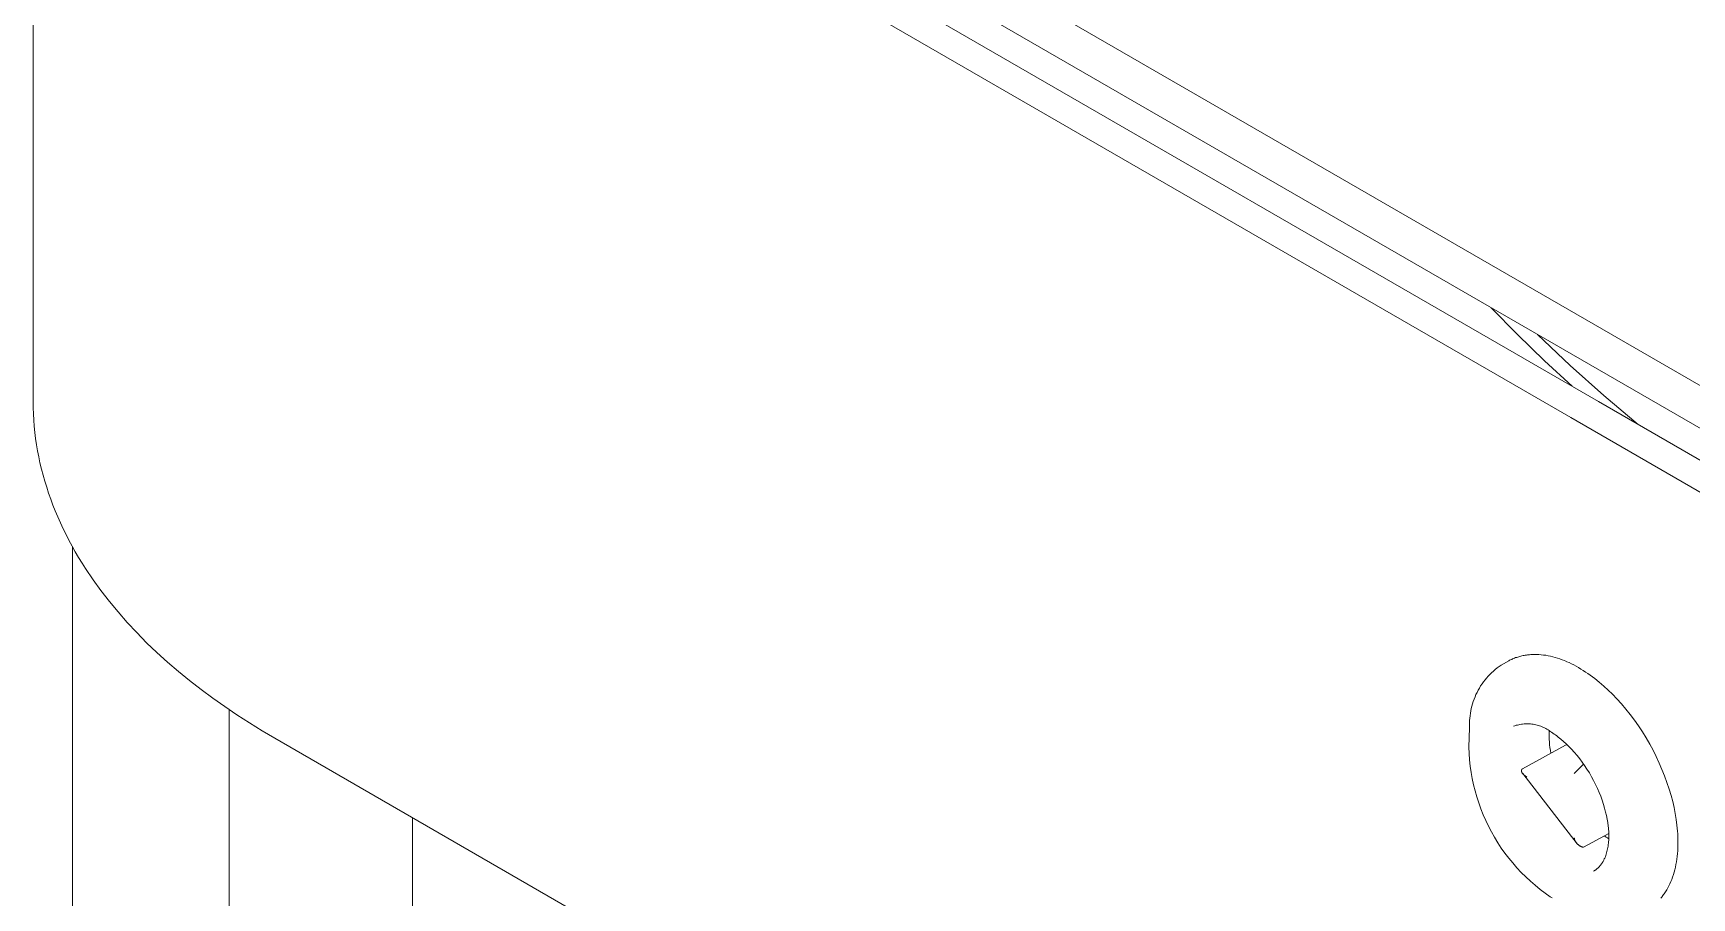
# Model space of a CAD drawing. Header units: millimetres. Extents: x 8434 to 10928, y 788 to 2545.
# Drawn here: x 9942.6 to 10049, y 2047.3 to 2102.8 of the extents above; entities that cross this region are included whole.
import ezdxf

# ---------------------------------------------------------------- set-up
doc = ezdxf.new("R2010")
doc.units = ezdxf.units.MM
doc.layers.add('ZANO_R', color=7, linetype='Continuous', lineweight=0)

msp = doc.modelspace()

# ---------------------------------------------------------------- linework, layer by layer
at = {"layer": 'ZANO_R'}
for p, q in [((9942.57, 2147.68), (9942.57, 2079.13)), ((9958.07, 2132.93), (10124.31, 2036.95)), ((10124.31, 2034.21), (9958.07, 2130.19)), ((9959.85, 2127.12), (10042.97, 2079.13)), ((10041.19, 2078.1), (9958.07, 2126.09)), ((10037.77, 2083.42), (10036.09, 2085.14)), ((10039.5, 2081.74), (10037.77, 2083.42)), ((10039.06, 2083.43), (10041.15, 2081.44)), ((10041.27, 2080.11), (10039.5, 2081.74)), ((10041.15, 2081.44), (10043.3, 2079.52)), ((9942.57, 2079.13), (9942.58, 2078.73)), ((9942.58, 2078.73), (9942.59, 2078.34)), ((10042.97, 2079.13), (10126.09, 2031.14)), ((10043.3, 2079.52), (10045.51, 2077.66)), ((9942.59, 2078.34), (9942.61, 2077.94)), ((9942.61, 2077.94), (9942.64, 2077.55)), ((10124.31, 2030.11), (10041.19, 2078.1)), ((9942.64, 2077.55), (9942.68, 2077.15)), ((9942.68, 2077.15), (9942.73, 2076.76)), ((9942.73, 2076.76), (9942.79, 2076.36)), ((9942.79, 2076.36), (9942.86, 2075.97)), ((9942.86, 2075.97), (9942.93, 2075.58)), ((9942.93, 2075.58), (9943.01, 2075.19)), ((9943.01, 2075.19), (9943.11, 2074.8)), ((9943.11, 2074.8), (9943.21, 2074.41)), ((9943.21, 2074.41), (9943.32, 2074.02)), ((9943.32, 2074.02), (9943.44, 2073.64)), ((9943.44, 2073.64), (9943.56, 2073.25)), ((9943.56, 2073.25), (9943.7, 2072.87)), ((9943.7, 2072.87), (9943.84, 2072.49)), ((9943.84, 2072.49), (9943.99, 2072.11)), ((9943.99, 2072.11), (9944.15, 2071.73)), ((9944.15, 2071.73), (9944.32, 2071.35)), ((9944.32, 2071.35), (9944.49, 2070.97)), ((9944.49, 2070.97), (9944.68, 2070.6)), ((9944.68, 2070.6), (9944.87, 2070.23)), ((9944.87, 2070.23), (9945.07, 2069.86)), ((9945.07, 2069.86), (9945.27, 2069.49)), ((9945.09, 1628.7), (9945.09, 2069.81)), ((9945.27, 2069.49), (9945.49, 2069.13)), ((9945.49, 2069.13), (9945.71, 2068.77)), ((9945.71, 2068.77), (9945.94, 2068.41)), ((9945.94, 2068.41), (9946.42, 2067.7)), ((9946.42, 2067.7), (9946.92, 2067)), ((9946.92, 2067), (9947.46, 2066.31)), ((9947.46, 2066.31), (9948.02, 2065.63)), ((9948.02, 2065.63), (9948.61, 2064.96)), ((9948.61, 2064.96), (9949.22, 2064.31)), ((9949.22, 2064.31), (9949.85, 2063.66)), ((9949.85, 2063.66), (9950.51, 2063.04)), ((9950.51, 2063.04), (9951.19, 2062.42)), ((10037.65, 2062.7), (10037.72, 2062.72)), ((10037.72, 2062.72), (10037.79, 2062.74)), ((10037.79, 2062.74), (10037.85, 2062.76)), ((10037.85, 2062.76), (10037.92, 2062.78)), ((10037.92, 2062.78), (10037.99, 2062.8)), ((10037.99, 2062.8), (10038.06, 2062.82)), ((10038.06, 2062.82), (10038.13, 2062.83)), ((10038.13, 2062.83), (10038.19, 2062.84)), ((10038.19, 2062.84), (10038.26, 2062.86)), ((10038.26, 2062.86), (10038.34, 2062.87)), ((10038.34, 2062.87), (10038.41, 2062.88)), ((10038.41, 2062.88), (10038.48, 2062.89)), ((10038.48, 2062.89), (10038.55, 2062.89)), ((10038.55, 2062.89), (10038.62, 2062.9)), ((10038.62, 2062.9), (10038.69, 2062.9)), ((10038.69, 2062.9), (10038.77, 2062.91)), ((10038.77, 2062.91), (10038.84, 2062.91)), ((10038.84, 2062.91), (10038.91, 2062.91)), ((10038.91, 2062.91), (10038.99, 2062.91)), ((10038.99, 2062.91), (10039.06, 2062.9)), ((10039.06, 2062.9), (10039.14, 2062.9)), ((10039.14, 2062.9), (10039.29, 2062.89)), ((10039.29, 2062.89), (10039.44, 2062.87)), ((10039.44, 2062.87), (10039.59, 2062.85)), ((10039.59, 2062.85), (10039.73, 2062.82)), ((10039.73, 2062.82), (10039.88, 2062.79)), ((10039.88, 2062.79), (10040.03, 2062.76)), ((10040.03, 2062.76), (10040.18, 2062.72)), ((10040.18, 2062.72), (10040.33, 2062.67)), ((9951.19, 2062.42), (9951.89, 2061.82)), ((9951.89, 2061.82), (9952.6, 2061.23)), ((10036, 2061.62), (10036.11, 2061.73)), ((10036.11, 2061.73), (10036.23, 2061.84)), ((10036.23, 2061.84), (10036.35, 2061.94)), ((10036.35, 2061.94), (10036.47, 2062.04)), ((10036.47, 2062.04), (10036.59, 2062.14)), ((10036.59, 2062.14), (10036.72, 2062.22)), ((10036.72, 2062.22), (10037.21, 2062.49)), ((10037.21, 2062.49), (10037.27, 2062.53)), ((10037.27, 2062.53), (10037.33, 2062.56)), ((10037.33, 2062.56), (10037.4, 2062.59)), ((10037.4, 2062.59), (10037.46, 2062.62)), ((10037.46, 2062.62), (10037.52, 2062.64)), ((10037.52, 2062.64), (10037.59, 2062.67)), ((10037.59, 2062.67), (10037.65, 2062.7)), ((10040.33, 2062.67), (10040.48, 2062.62)), ((10040.48, 2062.62), (10040.63, 2062.57)), ((10040.63, 2062.57), (10040.78, 2062.51)), ((10040.78, 2062.51), (10040.93, 2062.44)), ((10040.93, 2062.44), (10041.08, 2062.38)), ((10041.08, 2062.38), (10041.24, 2062.3)), ((10041.24, 2062.3), (10041.39, 2062.23)), ((10041.39, 2062.23), (10041.54, 2062.15)), ((10041.54, 2062.15), (10041.69, 2062.06)), ((10041.69, 2062.06), (10041.84, 2061.97)), ((10041.84, 2061.97), (10041.99, 2061.88)), ((10041.99, 2061.88), (10042.14, 2061.78)), ((10042.14, 2061.78), (10042.29, 2061.68)), ((10042.29, 2061.68), (10042.44, 2061.58)), ((9952.6, 2061.23), (9953.34, 2060.66)), ((9953.34, 2060.66), (9954.09, 2060.1)), ((10035.18, 2060.47), (10035.25, 2060.61)), ((10035.25, 2060.61), (10035.33, 2060.75)), ((10035.33, 2060.75), (10035.41, 2060.89)), ((10035.41, 2060.89), (10035.5, 2061.02)), ((10035.5, 2061.02), (10035.59, 2061.14)), ((10035.59, 2061.14), (10035.69, 2061.27)), ((10035.69, 2061.27), (10035.79, 2061.39)), ((10035.79, 2061.39), (10035.89, 2061.51)), ((10035.89, 2061.51), (10036, 2061.62)), ((10042.44, 2061.58), (10042.58, 2061.47)), ((10042.58, 2061.47), (10042.73, 2061.36)), ((10042.73, 2061.36), (10043.02, 2061.13)), ((10043.02, 2061.13), (10043.31, 2060.88)), ((10043.31, 2060.88), (10043.59, 2060.62)), ((10043.59, 2060.62), (10043.87, 2060.35)), ((9954.09, 2060.1), (9954.86, 2059.56)), ((9954.86, 2059.56), (9955.64, 2059.03)), ((10034.81, 2059.44), (10034.84, 2059.59)), ((10034.84, 2059.59), (10034.89, 2059.74)), ((10034.89, 2059.74), (10034.94, 2059.89)), ((10034.94, 2059.89), (10034.99, 2060.04)), ((10034.99, 2060.04), (10035.05, 2060.19)), ((10035.05, 2060.19), (10035.11, 2060.33)), ((10035.11, 2060.33), (10035.18, 2060.47)), ((10043.87, 2060.35), (10044.15, 2060.06)), ((10044.15, 2060.06), (10044.44, 2059.74)), ((10044.44, 2059.74), (10044.72, 2059.4)), ((9955.14, 1612.43), (9955.14, 2059.36)), ((9955.64, 2059.03), (9956.44, 2058.51)), ((9956.44, 2058.51), (9957.25, 2058.01)), ((10034.7, 2058.66), (10034.71, 2058.82)), ((10034.7, 2058.5), (10034.7, 2058.66)), ((10034.7, 2058.35), (10034.7, 2058.5)), ((10034.71, 2058.82), (10034.73, 2058.97)), ((10034.73, 2058.97), (10034.75, 2059.13)), ((10034.75, 2059.13), (10034.78, 2059.29)), ((10034.78, 2059.29), (10034.81, 2059.44)), ((10038.19, 2058.45), (10038.1, 2058.44)), ((10038.27, 2058.46), (10038.19, 2058.45)), ((10038.36, 2058.46), (10038.27, 2058.46)), ((10038.44, 2058.46), (10038.36, 2058.46)), ((10038.53, 2058.46), (10038.44, 2058.46)), ((10038.61, 2058.45), (10038.53, 2058.46)), ((10038.7, 2058.44), (10038.61, 2058.45)), ((10044.72, 2059.4), (10045, 2059.06)), ((10045, 2059.06), (10045.27, 2058.7)), ((10045.27, 2058.7), (10045.53, 2058.33)), ((9957.25, 2058.01), (9958.07, 2057.53)), ((9958.07, 2057.53), (10041.19, 2009.54)), ((10034.65, 2056.95), (10034.7, 2058.19)), ((10034.7, 2058.19), (10034.7, 2058.35)), ((10037.6, 2058.33), (10037.52, 2058.3)), ((10037.68, 2058.36), (10037.6, 2058.33)), ((10037.77, 2058.38), (10037.68, 2058.36)), ((10037.85, 2058.4), (10037.77, 2058.38)), ((10037.93, 2058.42), (10037.85, 2058.4)), ((10038.02, 2058.43), (10037.93, 2058.42)), ((10038.1, 2058.44), (10038.02, 2058.43)), ((10038.78, 2058.43), (10038.7, 2058.44)), ((10038.86, 2058.42), (10038.78, 2058.43)), ((10038.95, 2058.4), (10038.86, 2058.42)), ((10039.03, 2058.38), (10038.95, 2058.4)), ((10039.11, 2058.35), (10039.03, 2058.38)), ((10039.19, 2058.33), (10039.11, 2058.35)), ((10039.27, 2058.3), (10039.19, 2058.33)), ((10039.35, 2058.27), (10039.27, 2058.3)), ((10039.43, 2058.23), (10039.35, 2058.27)), ((10039.51, 2058.2), (10039.43, 2058.23)), ((10039.58, 2058.16), (10039.51, 2058.2)), ((10039.66, 2058.11), (10039.58, 2058.16)), ((10039.73, 2058.07), (10039.66, 2058.11)), ((10039.8, 2058.02), (10039.73, 2058.07)), ((10039.87, 2057.97), (10039.8, 2058.02)), ((10039.8, 2058.01), (10039.8, 2057.83)), ((10039.8, 2057.83), (10039.8, 2057.65)), ((10039.8, 2057.65), (10039.8, 2057.47)), ((10039.8, 2057.47), (10039.82, 2057.29)), ((10039.96, 2057.92), (10039.87, 2057.97)), ((10040.04, 2057.86), (10039.96, 2057.92)), ((10040.13, 2057.8), (10040.04, 2057.86)), ((10040.22, 2057.74), (10040.13, 2057.8)), ((10040.3, 2057.68), (10040.22, 2057.74)), ((10040.39, 2057.61), (10040.3, 2057.68)), ((10040.56, 2057.47), (10040.39, 2057.61)), ((10040.73, 2057.33), (10040.56, 2057.47)), ((10045.53, 2058.33), (10045.78, 2057.95)), ((10045.78, 2057.95), (10046.02, 2057.56)), ((10046.02, 2057.56), (10046.25, 2057.16)), ((10034.67, 2056.55), (10034.65, 2056.95)), ((10034.7, 2056.15), (10034.67, 2056.55)), ((10040.86, 2057.09), (10038.1, 2055.57)), ((10039.82, 2057.29), (10039.83, 2057.11)), ((10039.83, 2057.11), (10039.85, 2056.93)), ((10039.85, 2056.93), (10039.88, 2056.75)), ((10039.88, 2056.75), (10039.91, 2056.57)), ((10040.9, 2057.17), (10040.73, 2057.33)), ((10040.86, 2057.09), (10040.98, 2057.1)), ((10041.07, 2057.01), (10040.9, 2057.17)), ((10041.24, 2056.83), (10041.07, 2057.01)), ((10041.41, 2056.64), (10041.24, 2056.83)), ((10041.59, 2056.43), (10041.41, 2056.64)), ((10041.76, 2056.22), (10041.59, 2056.43)), ((10046.25, 2057.16), (10046.47, 2056.76)), ((10046.47, 2056.76), (10046.67, 2056.35)), ((10046.67, 2056.35), (10046.86, 2055.94)), ((10034.74, 2055.74), (10034.7, 2056.15)), ((10034.8, 2055.34), (10034.74, 2055.74)), ((10034.87, 2054.94), (10034.8, 2055.34)), ((10038.02, 2055.47), (10038.02, 2055.48)), ((10038.02, 2055.48), (10038.03, 2055.48)), ((10038.02, 2055.46), (10038.02, 2055.47)), ((10038.02, 2055.47), (10038.02, 2055.47)), ((10038.02, 2055.47), (10038.02, 2055.47)), ((10038.02, 2055.45), (10038.02, 2055.46)), ((10038.02, 2055.46), (10038.02, 2055.46)), ((10038.02, 2055.44), (10038.02, 2055.45)), ((10038.02, 2055.45), (10038.02, 2055.45)), ((10038.02, 2055.45), (10038.02, 2055.45)), ((10038.02, 2055.43), (10038.02, 2055.44)), ((10038.02, 2055.44), (10038.02, 2055.44)), ((10038.02, 2055.44), (10038.02, 2055.44)), ((10038.02, 2055.42), (10038.02, 2055.43)), ((10038.02, 2055.43), (10038.02, 2055.43)), ((10038.02, 2055.41), (10038.02, 2055.42)), ((10038.02, 2055.42), (10038.02, 2055.42)), ((10038.02, 2055.42), (10038.02, 2055.42)), ((10038.03, 2055.41), (10038.02, 2055.41)), ((10038.03, 2055.5), (10038.04, 2055.51)), ((10038.03, 2055.49), (10038.03, 2055.5)), ((10038.03, 2055.5), (10038.03, 2055.5)), ((10038.03, 2055.5), (10038.03, 2055.5)), ((10038.03, 2055.48), (10038.03, 2055.49)), ((10038.03, 2055.49), (10038.03, 2055.49)), ((10038.03, 2055.49), (10038.03, 2055.49)), ((10038.03, 2055.48), (10038.03, 2055.48)), ((10038.03, 2055.4), (10038.03, 2055.41)), ((10038.03, 2055.39), (10038.03, 2055.4)), ((10038.03, 2055.4), (10038.03, 2055.4)), ((10038.03, 2055.38), (10038.03, 2055.39)), ((10038.03, 2055.39), (10038.03, 2055.39)), ((10038.04, 2055.38), (10038.03, 2055.38)), ((10038.03, 2055.38), (10038.03, 2055.38)), ((10038.04, 2055.51), (10038.04, 2055.52)), ((10038.04, 2055.52), (10038.04, 2055.52)), ((10038.04, 2055.52), (10038.05, 2055.52)), ((10038.04, 2055.51), (10038.04, 2055.51)), ((10038.04, 2055.51), (10038.04, 2055.51)), ((10038.04, 2055.51), (10038.04, 2055.51)), ((10038.04, 2055.37), (10038.04, 2055.38)), ((10038.04, 2055.36), (10038.04, 2055.37)), ((10038.05, 2055.35), (10038.04, 2055.36)), ((10038.05, 2055.52), (10038.05, 2055.53)), ((10038.05, 2055.53), (10038.05, 2055.53)), ((10038.05, 2055.53), (10038.05, 2055.53)), ((10038.05, 2055.53), (10038.06, 2055.53)), ((10038.05, 2055.34), (10038.05, 2055.35)), ((10038.05, 2055.35), (10038.05, 2055.35)), ((10038.06, 2055.33), (10038.05, 2055.34)), ((10038.06, 2055.54), (10038.07, 2055.55)), ((10038.06, 2055.53), (10038.06, 2055.54)), ((10038.06, 2055.54), (10038.06, 2055.54)), ((10038.06, 2055.54), (10038.06, 2055.54)), ((10038.07, 2055.32), (10038.06, 2055.33)), ((10038.07, 2055.55), (10038.07, 2055.55)), ((10038.07, 2055.55), (10038.07, 2055.55)), ((10038.07, 2055.55), (10038.08, 2055.55)), ((10038.07, 2055.31), (10038.07, 2055.32)), ((10038.08, 2055.3), (10038.07, 2055.31)), ((10038.08, 2055.55), (10038.08, 2055.56)), ((10038.08, 2055.56), (10038.09, 2055.56)), ((10038.08, 2055.55), (10038.08, 2055.55)), ((10038.08, 2055.29), (10038.08, 2055.3)), ((10038.09, 2055.28), (10038.08, 2055.29)), ((10038.09, 2055.56), (10038.1, 2055.57)), ((10038.09, 2055.56), (10038.09, 2055.56)), ((10038.09, 2055.56), (10038.09, 2055.56)), ((10038.1, 2055.27), (10038.09, 2055.28)), ((10038.11, 2055.26), (10038.1, 2055.27)), ((10038.11, 2055.25), (10038.11, 2055.26)), ((10041.61, 2050.75), (10038.11, 2055.26)), ((10042.01, 2055.87), (10041.4, 2055.28)), ((10041.92, 2056), (10041.76, 2056.22)), ((10042.08, 2055.78), (10041.92, 2056)), ((10042.01, 2055.87), (10042.01, 2055.87)), ((10042.23, 2055.54), (10042.08, 2055.78)), ((10042.38, 2055.31), (10042.23, 2055.54)), ((10042.52, 2055.06), (10042.38, 2055.31)), ((10046.86, 2055.94), (10047.04, 2055.53)), ((10047.04, 2055.53), (10047.21, 2055.11)), ((10034.96, 2054.55), (10034.87, 2054.94)), ((10035.05, 2054.15), (10034.96, 2054.55)), ((10038.12, 2055.24), (10038.11, 2055.25)), ((10038.13, 2055.23), (10038.12, 2055.24)), ((10038.15, 2055.21), (10038.13, 2055.23)), ((10038.17, 2055.19), (10038.15, 2055.21)), ((10038.19, 2055.17), (10038.17, 2055.19)), ((10038.22, 2055.15), (10038.19, 2055.17)), ((10038.24, 2055.14), (10038.22, 2055.15)), ((10038.26, 2055.12), (10038.24, 2055.14)), ((10038.29, 2055.1), (10038.26, 2055.12)), ((10038.32, 2055.08), (10038.29, 2055.1)), ((10038.35, 2055.06), (10038.32, 2055.08)), ((10038.38, 2055.04), (10038.35, 2055.06)), ((10042.65, 2054.82), (10042.52, 2055.06)), ((10042.78, 2054.57), (10042.65, 2054.82)), ((10042.9, 2054.31), (10042.78, 2054.57)), ((10043.01, 2054.06), (10042.9, 2054.31)), ((10047.21, 2055.11), (10047.36, 2054.69)), ((10047.36, 2054.69), (10047.5, 2054.27)), ((10047.5, 2054.27), (10047.63, 2053.85)), ((10035.16, 2053.77), (10035.05, 2054.15)), ((10035.29, 2053.38), (10035.16, 2053.77)), ((10035.43, 2053), (10035.29, 2053.38)), ((10043.11, 2053.81), (10043.01, 2054.06)), ((10043.2, 2053.55), (10043.11, 2053.81)), ((10043.29, 2053.29), (10043.2, 2053.55)), ((10043.36, 2053.04), (10043.29, 2053.29)), ((10047.63, 2053.85), (10047.73, 2053.47)), ((10047.73, 2053.47), (10047.82, 2053.08)), ((9966.9, 2052.43), (9966.9, 1620.43)), ((10035.58, 2052.62), (10035.43, 2053)), ((10035.74, 2052.25), (10035.58, 2052.62)), ((10035.91, 2051.89), (10035.74, 2052.25)), ((10043.42, 2052.8), (10043.36, 2053.04)), ((10043.48, 2052.57), (10043.42, 2052.8)), ((10043.52, 2052.34), (10043.48, 2052.57)), ((10043.56, 2052.12), (10043.52, 2052.34)), ((10043.59, 2051.9), (10043.56, 2052.12)), ((10047.82, 2053.08), (10047.89, 2052.7)), ((10047.89, 2052.7), (10047.95, 2052.32)), ((10047.95, 2052.32), (10048, 2051.95)), ((10036.1, 2051.53), (10035.91, 2051.89)), ((10036.3, 2051.18), (10036.1, 2051.53)), ((10036.51, 2050.83), (10036.3, 2051.18)), ((10041.4, 2051.15), (10041.41, 2051.12)), ((10041.41, 2051.12), (10041.42, 2051.1)), ((10041.42, 2051.1), (10041.42, 2051.07)), ((10041.42, 2051.07), (10041.43, 2051.05)), ((10041.43, 2051.05), (10041.44, 2051.02)), ((10041.44, 2051.02), (10041.45, 2051)), ((10042.01, 2050.54), (10043.62, 2051.43)), ((10043.33, 2051.27), (10043.46, 2051.18)), ((10043.46, 2051.18), (10043.54, 2051.14)), ((10043.54, 2051.14), (10043.62, 2051.09)), ((10043.6, 2051.79), (10043.59, 2051.9)), ((10043.61, 2051.68), (10043.6, 2051.79)), ((10043.62, 2051.57), (10043.61, 2051.68)), ((10043.62, 2051.47), (10043.62, 2051.57)), ((10043.62, 2051.36), (10043.62, 2051.47)), ((10043.63, 2051.26), (10043.62, 2051.36)), ((10043.62, 2051.08), (10043.63, 2051.17)), ((10043.62, 2050.99), (10043.62, 2051.08)), ((10043.63, 2051.17), (10043.63, 2051.26)), ((10048, 2051.95), (10048.02, 2051.77)), ((10048.02, 2051.77), (10048.04, 2051.58)), ((10048.04, 2051.58), (10048.05, 2051.4)), ((10048.05, 2051.4), (10048.06, 2051.22)), ((10048.06, 2051.22), (10048.06, 2051.04)), ((10048.06, 2051.04), (10048.06, 2050.87)), ((10036.73, 2050.49), (10036.51, 2050.83)), ((10036.97, 2050.16), (10036.73, 2050.49)), ((10037.21, 2049.84), (10036.97, 2050.16)), ((10041.45, 2051), (10041.46, 2050.97)), ((10041.46, 2050.97), (10041.47, 2050.95)), ((10041.47, 2050.95), (10041.48, 2050.93)), ((10041.48, 2050.93), (10041.49, 2050.9)), ((10041.49, 2050.9), (10041.51, 2050.88)), ((10041.51, 2050.88), (10041.52, 2050.86)), ((10041.52, 2050.86), (10041.54, 2050.84)), ((10041.54, 2050.84), (10041.55, 2050.82)), ((10041.55, 2050.82), (10041.57, 2050.8)), ((10041.57, 2050.8), (10041.58, 2050.78)), ((10041.58, 2050.78), (10041.6, 2050.76)), ((10041.6, 2050.76), (10041.62, 2050.74)), ((10041.62, 2050.74), (10041.64, 2050.72)), ((10041.64, 2050.72), (10041.66, 2050.71)), ((10041.66, 2050.71), (10041.68, 2050.69)), ((10041.68, 2050.69), (10041.7, 2050.67)), ((10041.7, 2050.67), (10041.72, 2050.66)), ((10041.72, 2050.66), (10041.74, 2050.64)), ((10041.74, 2050.64), (10041.76, 2050.63)), ((10041.76, 2050.63), (10041.79, 2050.62)), ((10041.79, 2050.62), (10041.81, 2050.61)), ((10041.81, 2050.61), (10041.83, 2050.59)), ((10041.83, 2050.59), (10041.86, 2050.58)), ((10041.86, 2050.58), (10041.88, 2050.57)), ((10041.88, 2050.57), (10041.91, 2050.57)), ((10041.91, 2050.57), (10041.93, 2050.56)), ((10041.93, 2050.56), (10041.95, 2050.55)), ((10041.95, 2050.55), (10041.98, 2050.54)), ((10041.98, 2050.54), (10042.01, 2050.54)), ((10043.41, 2049.93), (10043.44, 2050.02)), ((10043.44, 2050.02), (10043.47, 2050.1)), ((10043.47, 2050.1), (10043.49, 2050.19)), ((10043.49, 2050.19), (10043.51, 2050.27)), ((10043.51, 2050.27), (10043.53, 2050.36)), ((10043.53, 2050.36), (10043.55, 2050.44)), ((10043.55, 2050.44), (10043.57, 2050.53)), ((10043.57, 2050.53), (10043.58, 2050.62)), ((10043.58, 2050.62), (10043.59, 2050.71)), ((10043.59, 2050.71), (10043.6, 2050.8)), ((10043.6, 2050.8), (10043.61, 2050.89)), ((10043.61, 2050.89), (10043.62, 2050.99)), ((10048.01, 2049.95), (10047.99, 2049.78)), ((10048.03, 2050.13), (10048.01, 2049.95)), ((10048.05, 2050.31), (10048.03, 2050.13)), ((10048.06, 2050.49), (10048.05, 2050.31)), ((10048.06, 2050.87), (10048.06, 2050.68)), ((10048.06, 2050.68), (10048.06, 2050.49)), ((10037.47, 2049.53), (10037.21, 2049.84)), ((10037.74, 2049.22), (10037.47, 2049.53)), ((10038.01, 2048.93), (10037.74, 2049.22)), ((10038.3, 2048.64), (10038.01, 2048.93)), ((10042.65, 2049.01), (10042.68, 2049.02)), ((10042.68, 2049.02), (10042.71, 2049.04)), ((10042.71, 2049.04), (10042.73, 2049.05)), ((10042.73, 2049.05), (10042.76, 2049.07)), ((10042.76, 2049.07), (10042.79, 2049.09)), ((10042.79, 2049.09), (10042.82, 2049.11)), ((10042.82, 2049.11), (10042.84, 2049.13)), ((10042.84, 2049.13), (10042.87, 2049.15)), ((10042.87, 2049.15), (10042.89, 2049.17)), ((10042.89, 2049.17), (10042.92, 2049.19)), ((10042.92, 2049.19), (10042.94, 2049.22)), ((10042.94, 2049.22), (10042.97, 2049.24)), ((10042.97, 2049.24), (10042.99, 2049.26)), ((10042.99, 2049.26), (10043.01, 2049.29)), ((10043.01, 2049.29), (10043.03, 2049.31)), ((10043.03, 2049.31), (10043.06, 2049.34)), ((10043.06, 2049.34), (10043.08, 2049.36)), ((10043.08, 2049.36), (10043.1, 2049.39)), ((10043.1, 2049.39), (10043.12, 2049.42)), ((10043.12, 2049.42), (10043.14, 2049.45)), ((10043.14, 2049.45), (10043.17, 2049.47)), ((10043.17, 2049.47), (10043.19, 2049.5)), ((10043.19, 2049.5), (10043.21, 2049.53)), ((10043.21, 2049.53), (10043.22, 2049.56)), ((10043.22, 2049.56), (10043.24, 2049.6)), ((10043.24, 2049.6), (10043.26, 2049.63)), ((10043.26, 2049.63), (10043.28, 2049.66)), ((10043.28, 2049.66), (10043.31, 2049.72)), ((10043.31, 2049.72), (10043.34, 2049.79)), ((10043.34, 2049.79), (10043.37, 2049.85)), ((10043.37, 2049.85), (10043.39, 2049.89)), ((10043.39, 2049.89), (10043.41, 2049.93)), ((10047.82, 2048.94), (10047.77, 2048.79)), ((10047.86, 2049.1), (10047.82, 2048.94)), ((10047.9, 2049.27), (10047.86, 2049.1)), ((10047.93, 2049.43), (10047.9, 2049.27)), ((10047.96, 2049.6), (10047.93, 2049.43)), ((10047.99, 2049.78), (10047.96, 2049.6)), ((10038.6, 2048.36), (10038.3, 2048.64)), ((10038.9, 2048.1), (10038.6, 2048.36)), ((10039.22, 2047.84), (10038.9, 2048.1)), ((10039.54, 2047.6), (10039.22, 2047.84)), ((10047.41, 2047.93), (10047.34, 2047.8)), ((10047.48, 2048.06), (10047.41, 2047.93)), ((10047.54, 2048.19), (10047.48, 2048.06)), ((10047.61, 2048.34), (10047.54, 2048.19)), ((10047.67, 2048.48), (10047.61, 2048.34)), ((10047.72, 2048.63), (10047.67, 2048.48)), ((10047.77, 2048.79), (10047.72, 2048.63)), ((10039.87, 2047.36), (10039.54, 2047.6)), ((10039.87, 2047.36), (10039.99, 2047.3)), ((10047.02, 2047.34), (10046.97, 2047.28)), ((10047.06, 2047.39), (10047.02, 2047.34)), ((10047.1, 2047.45), (10047.06, 2047.39)), ((10047.14, 2047.5), (10047.1, 2047.45)), ((10047.18, 2047.56), (10047.14, 2047.5)), ((10047.22, 2047.62), (10047.18, 2047.56)), ((10047.26, 2047.68), (10047.22, 2047.62)), ((10047.3, 2047.74), (10047.26, 2047.68)), ((10047.34, 2047.8), (10047.3, 2047.74))]:
    msp.add_line(p, q, dxfattribs=at)

doc.saveas('drawing.dxf')
